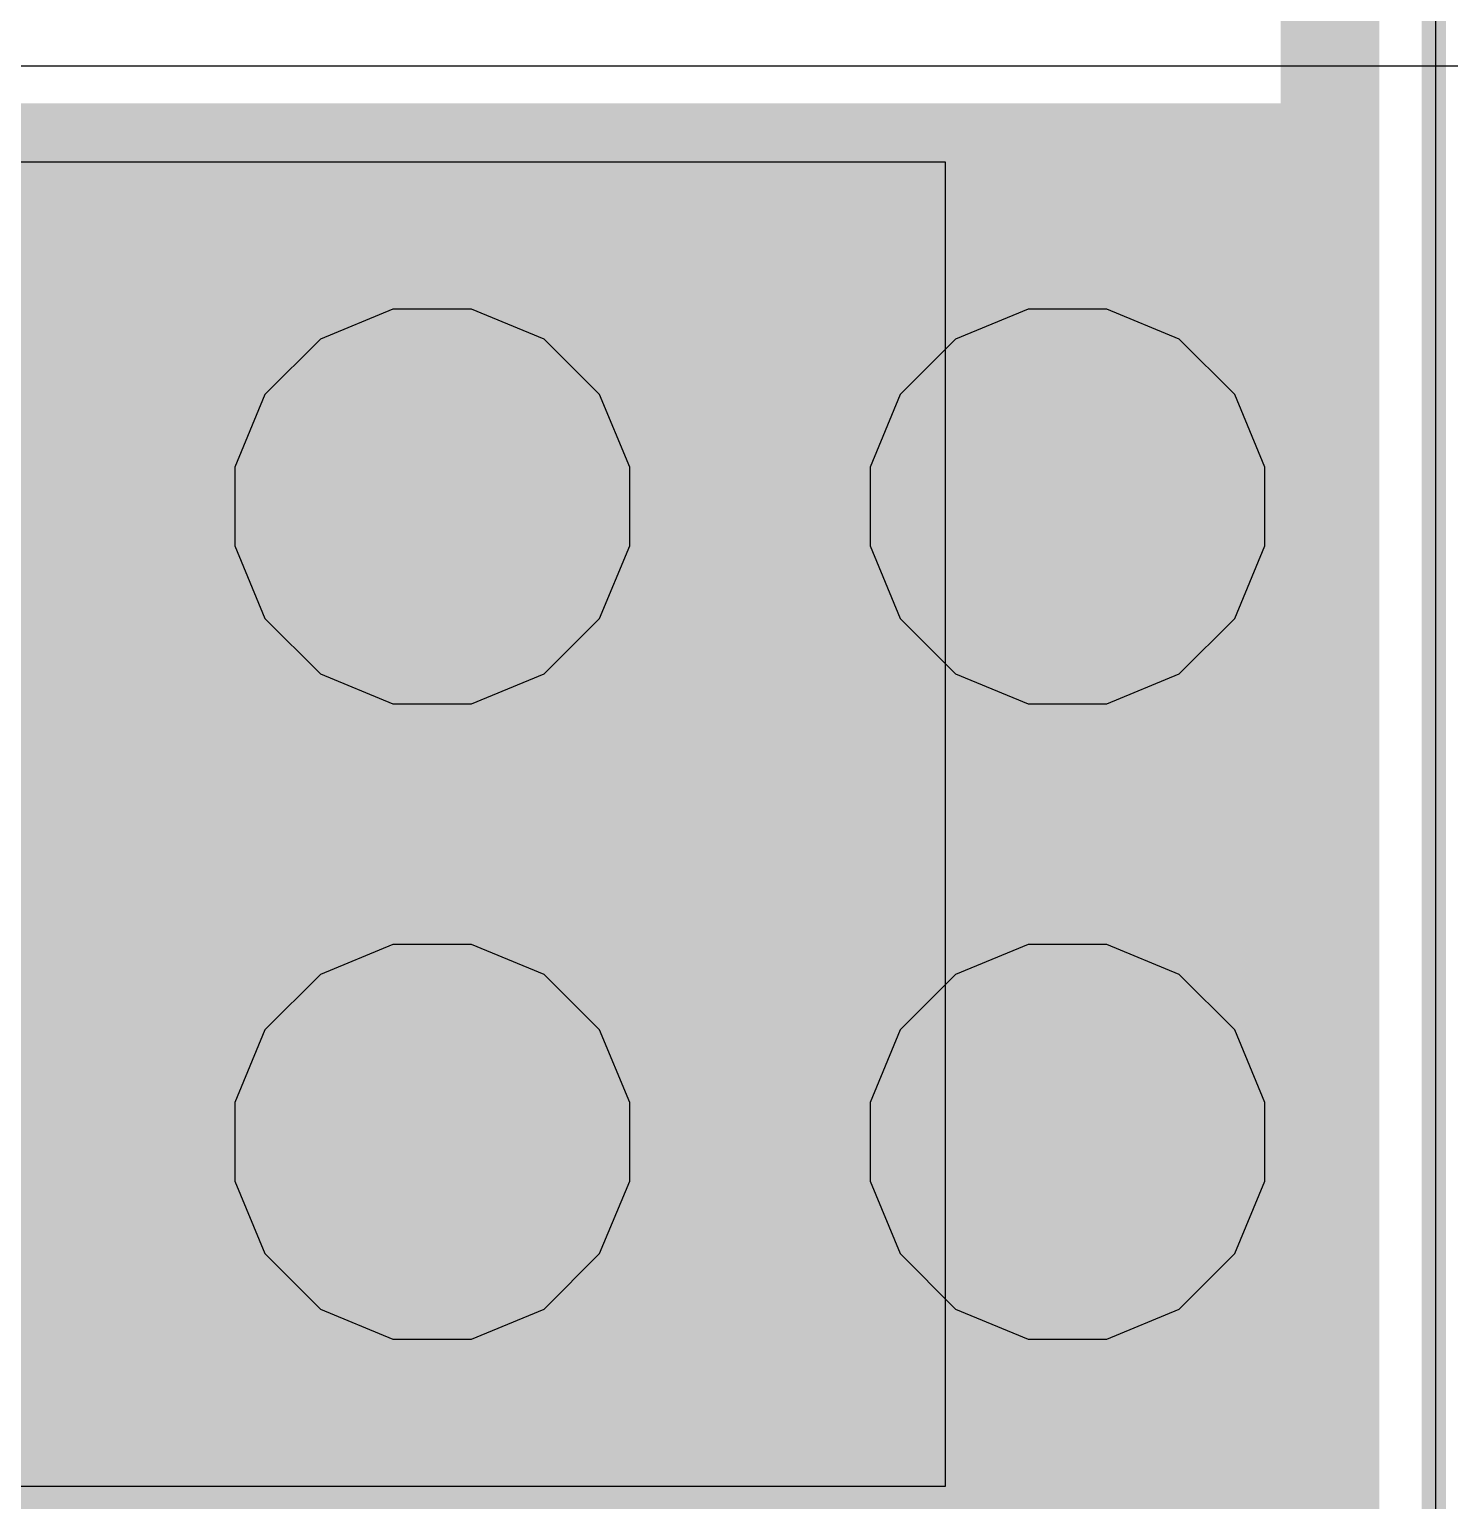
# Model space of a CAD drawing. Header units: inches. Extents: x -0.5 to 14, y -0.2 to 4.7.
# Drawn here: x 0.2917 to 0.4062, y 0.871 to 0.9895 of the extents above; entities that cross this region are included whole.
import ezdxf

# ---------------------------------------------------------------- set-up
doc = ezdxf.new("R2010")
doc.units = ezdxf.units.IN
doc.header["$MEASUREMENT"] = 0
for name, color, linetype in [('Bottom Layer', 5, 'Continuous'), ('Bottom Solder', 6, 'Continuous'), ('Drill Drawing', 1, 'Continuous'), ('GND', 16, 'Continuous'), ('Mechanical 13', 56, 'Continuous'), ('Mechanical 15', 56, 'Continuous'), ('Multi-Layer', 9, 'Continuous'), ('Pad Holes', 156, 'Continuous'), ('POWER', 76, 'Continuous'), ('Top Layer', 1, 'Continuous'), ('Top Overlay', 2, 'Continuous'), ('Top Paste', 8, 'Continuous'), ('Top Solder', 216, 'Continuous')]:
    doc.layers.add(name, color=color, linetype=linetype)

# ---------------------------------------------------------------- blocks, each defined once
blk = doc.blocks.new('VREG_LM5017MR_NOPB_30')
at = {"layer": 'Bottom Layer'}
h = blk.add_hatch(color=5, dxfattribs=at)
edge = h.paths.add_edge_path()
edge.add_arc((-0.02559, 0.07677), 0.00591, 0, 360)
h = blk.add_hatch(color=5, dxfattribs=at)
edge = h.paths.add_edge_path()
edge.add_arc((0.02559, 0.07677), 0.00591, 0, 360)
h = blk.add_hatch(color=5, dxfattribs=at)
edge = h.paths.add_edge_path()
edge.add_arc((-0.02559, 0.02559), 0.00591, 0, 360)
h = blk.add_hatch(color=5, dxfattribs=at)
edge = h.paths.add_edge_path()
edge.add_arc((0.02559, 0.02559), 0.00591, 0, 360)
at = {"layer": 'Bottom Solder'}
h = blk.add_hatch(color=6, dxfattribs=at)
edge = h.paths.add_edge_path()
edge.add_arc((-0.02559, 0.07677), 0.00991, 0, 360)
h = blk.add_hatch(color=6, dxfattribs=at)
edge = h.paths.add_edge_path()
edge.add_arc((0.02559, 0.07677), 0.00991, 0, 360)
h = blk.add_hatch(color=6, dxfattribs=at)
edge = h.paths.add_edge_path()
edge.add_arc((-0.02559, 0.02559), 0.00991, 0, 360)
h = blk.add_hatch(color=6, dxfattribs=at)
edge = h.paths.add_edge_path()
edge.add_arc((0.02559, 0.02559), 0.00991, 0, 360)
at = {"layer": 'GND'}
h = blk.add_hatch(color=16, dxfattribs=at)
edge = h.paths.add_edge_path()
edge.add_arc((-0.02559, 0.07677), 0.00591, 0, 360)
h = blk.add_hatch(color=16, dxfattribs=at)
edge = h.paths.add_edge_path()
edge.add_arc((0.02559, 0.07677), 0.00591, 0, 360)
h = blk.add_hatch(color=16, dxfattribs=at)
edge = h.paths.add_edge_path()
edge.add_arc((-0.02559, 0.02559), 0.00591, 0, 360)
h = blk.add_hatch(color=16, dxfattribs=at)
edge = h.paths.add_edge_path()
edge.add_arc((0.02559, 0.02559), 0.00591, 0, 360)
at = {"layer": 'Multi-Layer'}
h = blk.add_hatch(color=9, dxfattribs=at)
edge = h.paths.add_edge_path()
edge.add_arc((-0.02559, 0.07677), 0.00591, 0, 360)
h = blk.add_hatch(color=9, dxfattribs=at)
edge = h.paths.add_edge_path()
edge.add_arc((0.02559, 0.07677), 0.00591, 0, 360)
h = blk.add_hatch(color=9, dxfattribs=at)
edge = h.paths.add_edge_path()
edge.add_arc((-0.02559, 0.02559), 0.00591, 0, 360)
h = blk.add_hatch(color=9, dxfattribs=at)
edge = h.paths.add_edge_path()
edge.add_arc((0.02559, 0.02559), 0.00591, 0, 360)
at = {"layer": 'Pad Holes'}
h = blk.add_hatch(color=7, dxfattribs=at)
edge = h.paths.add_edge_path()
edge.add_arc((-0.02559, 0.07677), 0.00394, 0, 360)
h = blk.add_hatch(color=7, dxfattribs=at)
edge = h.paths.add_edge_path()
edge.add_arc((0.02559, 0.07677), 0.00394, 0, 360)
h = blk.add_hatch(color=7, dxfattribs=at)
edge = h.paths.add_edge_path()
edge.add_arc((-0.02559, 0.02559), 0.00394, 0, 360)
h = blk.add_hatch(color=7, dxfattribs=at)
edge = h.paths.add_edge_path()
edge.add_arc((0.02559, 0.02559), 0.00394, 0, 360)
at = {"layer": 'POWER'}
h = blk.add_hatch(color=76, dxfattribs=at)
edge = h.paths.add_edge_path()
edge.add_arc((-0.02559, 0.07677), 0.00591, 0, 360)
h = blk.add_hatch(color=76, dxfattribs=at)
edge = h.paths.add_edge_path()
edge.add_arc((0.02559, 0.07677), 0.00591, 0, 360)
h = blk.add_hatch(color=76, dxfattribs=at)
edge = h.paths.add_edge_path()
edge.add_arc((-0.02559, 0.02559), 0.00591, 0, 360)
h = blk.add_hatch(color=76, dxfattribs=at)
edge = h.paths.add_edge_path()
edge.add_arc((0.02559, 0.02559), 0.00591, 0, 360)
at = {"layer": 'Top Layer'}
blk.add_hatch(color=1, dxfattribs=at).paths.add_polyline_path([(-0.05807, 0.09646), (0.05807, 0.09646), (0.05807, -0.09646), (-0.05807, -0.09646)])
h = blk.add_hatch(color=1, dxfattribs=at)
edge = h.paths.add_edge_path()
edge.add_arc((-0.02559, 0.07677), 0.00591, 0, 360)
h = blk.add_hatch(color=1, dxfattribs=at)
edge = h.paths.add_edge_path()
edge.add_arc((0.02559, 0.07677), 0.00591, 0, 360)
h = blk.add_hatch(color=1, dxfattribs=at)
edge = h.paths.add_edge_path()
edge.add_arc((-0.02559, 0.02559), 0.00591, 0, 360)
h = blk.add_hatch(color=1, dxfattribs=at)
edge = h.paths.add_edge_path()
edge.add_arc((0.02559, 0.02559), 0.00591, 0, 360)
at = {"layer": 'Top Solder'}
h = blk.add_hatch(color=216, dxfattribs=at)
edge = h.paths.add_edge_path()
edge.add_arc((-0.02559, 0.07677), 0.00991, 0, 360)
h = blk.add_hatch(color=216, dxfattribs=at)
edge = h.paths.add_edge_path()
edge.add_arc((0.02559, 0.07677), 0.00991, 0, 360)
h = blk.add_hatch(color=216, dxfattribs=at)
edge = h.paths.add_edge_path()
edge.add_arc((-0.02559, 0.02559), 0.00991, 0, 360)
h = blk.add_hatch(color=216, dxfattribs=at)
edge = h.paths.add_edge_path()
edge.add_arc((0.02559, 0.02559), 0.00991, 0, 360)
at = {"layer": 'Mechanical 13'}
blk.add_lwpolyline([(0.07677, 0.09646, 0.005, 0.005, 0), (-0.07677, 0.09646, 0.005, 0.005, 0)], format="xyseb", dxfattribs=at)
at = {"layer": 'Mechanical 15'}
blk.add_lwpolyline([(0.14665, 0.1063, 0.00197, 0.00197, 0), (-0.14665, 0.1063, 0.00197, 0.00197, 0)], format="xyseb", dxfattribs=at)
at = {"layer": 'Top Overlay'}
blk.add_lwpolyline([(0.07677, 0.09941, 0.005, 0.005, 0), (-0.07677, 0.09941, 0.005, 0.005, 0)], format="xyseb", dxfattribs=at)
at = {"layer": 'Top Paste'}
for p, q in [((-0.05335, -0.06693), (-0.05335, 0.06693)), ((-0.05335, 0.06693), (0.05335, 0.06693)), ((0.05335, 0.06693), (0.05335, -0.06693))]:
    blk.add_line(p, q, dxfattribs=at)
at = {"layer": 'Top Solder'}
for p, q in [((-0.05335, -0.06693), (-0.05335, 0.06693)), ((-0.05335, 0.06693), (0.05335, 0.06693)), ((0.05335, 0.06693), (0.05335, -0.06693))]:
    blk.add_line(p, q, dxfattribs=at)

msp = doc.modelspace()

# ---------------------------------------------------------------- linework, layer by layer
at = {"layer": 'Bottom Layer'}
for p, q in [((0.12463, 0.98658), (0.44938, 0.98658)), ((0.32103, 0.96699), (0.31518, 0.96457)), ((0.32736, 0.96699), (0.32103, 0.96699)), ((0.3332, 0.96457), (0.32736, 0.96699)), ((0.37221, 0.96699), (0.36636, 0.96457)), ((0.37854, 0.96699), (0.37221, 0.96699)), ((0.38438, 0.96457), (0.37854, 0.96699)), ((0.31518, 0.96457), (0.31071, 0.9601)), ((0.33768, 0.9601), (0.3332, 0.96457)), ((0.36636, 0.96457), (0.36189, 0.9601)), ((0.38886, 0.9601), (0.38438, 0.96457)), ((0.31071, 0.9601), (0.30829, 0.95425)), ((0.3401, 0.95425), (0.33768, 0.9601)), ((0.36189, 0.9601), (0.35947, 0.95425)), ((0.39128, 0.95425), (0.38886, 0.9601)), ((0.30829, 0.95425), (0.30829, 0.94792)), ((0.3401, 0.94792), (0.3401, 0.95425)), ((0.35947, 0.95425), (0.35947, 0.94792)), ((0.39128, 0.94792), (0.39128, 0.95425)), ((0.30829, 0.94792), (0.31071, 0.94208)), ((0.33768, 0.94208), (0.3401, 0.94792)), ((0.35947, 0.94792), (0.36189, 0.94208)), ((0.38886, 0.94208), (0.39128, 0.94792)), ((0.31071, 0.94208), (0.31518, 0.9376)), ((0.3332, 0.9376), (0.33768, 0.94208)), ((0.36189, 0.94208), (0.36636, 0.9376)), ((0.38438, 0.9376), (0.38886, 0.94208)), ((0.31518, 0.9376), (0.32103, 0.93518)), ((0.32736, 0.93518), (0.3332, 0.9376)), ((0.36636, 0.9376), (0.37221, 0.93518)), ((0.37854, 0.93518), (0.38438, 0.9376)), ((0.32103, 0.93518), (0.32736, 0.93518)), ((0.37221, 0.93518), (0.37854, 0.93518)), ((0.32103, 0.91581), (0.31518, 0.91339)), ((0.32736, 0.91581), (0.32103, 0.91581)), ((0.3332, 0.91339), (0.32736, 0.91581)), ((0.37221, 0.91581), (0.36636, 0.91339)), ((0.37854, 0.91581), (0.37221, 0.91581)), ((0.38438, 0.91339), (0.37854, 0.91581)), ((0.31518, 0.91339), (0.31071, 0.90892)), ((0.33768, 0.90892), (0.3332, 0.91339)), ((0.36636, 0.91339), (0.36189, 0.90892)), ((0.38886, 0.90892), (0.38438, 0.91339)), ((0.31071, 0.90892), (0.30829, 0.90307)), ((0.3401, 0.90307), (0.33768, 0.90892)), ((0.36189, 0.90892), (0.35947, 0.90307)), ((0.39128, 0.90307), (0.38886, 0.90892)), ((0.30829, 0.90307), (0.30829, 0.89674)), ((0.3401, 0.89674), (0.3401, 0.90307)), ((0.35947, 0.90307), (0.35947, 0.89674)), ((0.39128, 0.89674), (0.39128, 0.90307)), ((0.30829, 0.89674), (0.31071, 0.8909)), ((0.33768, 0.8909), (0.3401, 0.89674)), ((0.35947, 0.89674), (0.36189, 0.8909)), ((0.38886, 0.8909), (0.39128, 0.89674)), ((0.31071, 0.8909), (0.31518, 0.88642)), ((0.3332, 0.88642), (0.33768, 0.8909)), ((0.36189, 0.8909), (0.36636, 0.88642)), ((0.38438, 0.88642), (0.38886, 0.8909)), ((0.31518, 0.88642), (0.32103, 0.884)), ((0.32736, 0.884), (0.3332, 0.88642)), ((0.36636, 0.88642), (0.37221, 0.884)), ((0.37854, 0.884), (0.38438, 0.88642)), ((0.32103, 0.884), (0.32736, 0.884)), ((0.37221, 0.884), (0.37854, 0.884))]:
    msp.add_line(p, q, dxfattribs=at)
at = {"layer": 'Drill Drawing'}
for points in [[(0.31419, 0.96109, 0.002, 0.002, 0), (0.33419, 0.96109, 0.002, 0.002, 0)], [(0.31419, 0.94109, 0.002, 0.002, 0), (0.31419, 0.96109, 0.002, 0.002, 0)], [(0.33419, 0.94109, 0.002, 0.002, 0), (0.33419, 0.96109, 0.002, 0.002, 0)], [(0.36537, 0.96109, 0.002, 0.002, 0), (0.38537, 0.96109, 0.002, 0.002, 0)], [(0.36537, 0.94109, 0.002, 0.002, 0), (0.36537, 0.96109, 0.002, 0.002, 0)], [(0.38537, 0.94109, 0.002, 0.002, 0), (0.38537, 0.96109, 0.002, 0.002, 0)], [(0.31819, 0.95709, 0.002, 0.002, 0), (0.33019, 0.95709, 0.002, 0.002, 0)], [(0.31819, 0.94509, 0.002, 0.002, 0), (0.31819, 0.95709, 0.002, 0.002, 0)], [(0.33019, 0.94509, 0.002, 0.002, 0), (0.33019, 0.95709, 0.002, 0.002, 0)], [(0.36937, 0.95709, 0.002, 0.002, 0), (0.38137, 0.95709, 0.002, 0.002, 0)], [(0.36937, 0.94509, 0.002, 0.002, 0), (0.36937, 0.95709, 0.002, 0.002, 0)], [(0.38137, 0.94509, 0.002, 0.002, 0), (0.38137, 0.95709, 0.002, 0.002, 0)], [(0.31819, 0.94509, 0.002, 0.002, 0), (0.33019, 0.94509, 0.002, 0.002, 0)], [(0.36937, 0.94509, 0.002, 0.002, 0), (0.38137, 0.94509, 0.002, 0.002, 0)], [(0.31419, 0.94109, 0.002, 0.002, 0), (0.33419, 0.94109, 0.002, 0.002, 0)], [(0.36537, 0.94109, 0.002, 0.002, 0), (0.38537, 0.94109, 0.002, 0.002, 0)], [(0.31419, 0.90991, 0.002, 0.002, 0), (0.33419, 0.90991, 0.002, 0.002, 0)], [(0.31419, 0.88991, 0.002, 0.002, 0), (0.31419, 0.90991, 0.002, 0.002, 0)], [(0.33419, 0.88991, 0.002, 0.002, 0), (0.33419, 0.90991, 0.002, 0.002, 0)], [(0.36537, 0.90991, 0.002, 0.002, 0), (0.38537, 0.90991, 0.002, 0.002, 0)], [(0.36537, 0.88991, 0.002, 0.002, 0), (0.36537, 0.90991, 0.002, 0.002, 0)], [(0.38537, 0.88991, 0.002, 0.002, 0), (0.38537, 0.90991, 0.002, 0.002, 0)], [(0.31819, 0.90591, 0.002, 0.002, 0), (0.33019, 0.90591, 0.002, 0.002, 0)], [(0.31819, 0.89391, 0.002, 0.002, 0), (0.31819, 0.90591, 0.002, 0.002, 0)], [(0.33019, 0.89391, 0.002, 0.002, 0), (0.33019, 0.90591, 0.002, 0.002, 0)], [(0.36937, 0.90591, 0.002, 0.002, 0), (0.38137, 0.90591, 0.002, 0.002, 0)], [(0.36937, 0.89391, 0.002, 0.002, 0), (0.36937, 0.90591, 0.002, 0.002, 0)], [(0.38137, 0.89391, 0.002, 0.002, 0), (0.38137, 0.90591, 0.002, 0.002, 0)], [(0.31819, 0.89391, 0.002, 0.002, 0), (0.33019, 0.89391, 0.002, 0.002, 0)], [(0.36937, 0.89391, 0.002, 0.002, 0), (0.38137, 0.89391, 0.002, 0.002, 0)], [(0.31419, 0.88991, 0.002, 0.002, 0), (0.33419, 0.88991, 0.002, 0.002, 0)], [(0.36537, 0.88991, 0.002, 0.002, 0), (0.38537, 0.88991, 0.002, 0.002, 0)]]:
    msp.add_lwpolyline(points, format="xyseb", dxfattribs=at)
for points in [[(0.31369, 0.96109, 0.001, 0.001, 1), (0.31469, 0.96109, 0.001, 0.001, 1)], [(0.31369, 0.96109, 0.001, 0.001, 1), (0.31469, 0.96109, 0.001, 0.001, 1)], [(0.33369, 0.96109, 0.001, 0.001, 1), (0.33469, 0.96109, 0.001, 0.001, 1)], [(0.33369, 0.96109, 0.001, 0.001, 1), (0.33469, 0.96109, 0.001, 0.001, 1)], [(0.36487, 0.96109, 0.001, 0.001, 1), (0.36587, 0.96109, 0.001, 0.001, 1)], [(0.36487, 0.96109, 0.001, 0.001, 1), (0.36587, 0.96109, 0.001, 0.001, 1)], [(0.38487, 0.96109, 0.001, 0.001, 1), (0.38587, 0.96109, 0.001, 0.001, 1)], [(0.38487, 0.96109, 0.001, 0.001, 1), (0.38587, 0.96109, 0.001, 0.001, 1)], [(0.31769, 0.95709, 0.001, 0.001, 1), (0.31869, 0.95709, 0.001, 0.001, 1)], [(0.31769, 0.95709, 0.001, 0.001, 1), (0.31869, 0.95709, 0.001, 0.001, 1)], [(0.32969, 0.95709, 0.001, 0.001, 1), (0.33069, 0.95709, 0.001, 0.001, 1)], [(0.32969, 0.95709, 0.001, 0.001, 1), (0.33069, 0.95709, 0.001, 0.001, 1)], [(0.36887, 0.95709, 0.001, 0.001, 1), (0.36987, 0.95709, 0.001, 0.001, 1)], [(0.36887, 0.95709, 0.001, 0.001, 1), (0.36987, 0.95709, 0.001, 0.001, 1)], [(0.38087, 0.95709, 0.001, 0.001, 1), (0.38187, 0.95709, 0.001, 0.001, 1)], [(0.38087, 0.95709, 0.001, 0.001, 1), (0.38187, 0.95709, 0.001, 0.001, 1)], [(0.31769, 0.94509, 0.001, 0.001, 1), (0.31869, 0.94509, 0.001, 0.001, 1)], [(0.31769, 0.94509, 0.001, 0.001, 1), (0.31869, 0.94509, 0.001, 0.001, 1)], [(0.32969, 0.94509, 0.001, 0.001, 1), (0.33069, 0.94509, 0.001, 0.001, 1)], [(0.32969, 0.94509, 0.001, 0.001, 1), (0.33069, 0.94509, 0.001, 0.001, 1)], [(0.36887, 0.94509, 0.001, 0.001, 1), (0.36987, 0.94509, 0.001, 0.001, 1)], [(0.36887, 0.94509, 0.001, 0.001, 1), (0.36987, 0.94509, 0.001, 0.001, 1)], [(0.38087, 0.94509, 0.001, 0.001, 1), (0.38187, 0.94509, 0.001, 0.001, 1)], [(0.38087, 0.94509, 0.001, 0.001, 1), (0.38187, 0.94509, 0.001, 0.001, 1)], [(0.31369, 0.94109, 0.001, 0.001, 1), (0.31469, 0.94109, 0.001, 0.001, 1)], [(0.31369, 0.94109, 0.001, 0.001, 1), (0.31469, 0.94109, 0.001, 0.001, 1)], [(0.33369, 0.94109, 0.001, 0.001, 1), (0.33469, 0.94109, 0.001, 0.001, 1)], [(0.33369, 0.94109, 0.001, 0.001, 1), (0.33469, 0.94109, 0.001, 0.001, 1)], [(0.36487, 0.94109, 0.001, 0.001, 1), (0.36587, 0.94109, 0.001, 0.001, 1)], [(0.36487, 0.94109, 0.001, 0.001, 1), (0.36587, 0.94109, 0.001, 0.001, 1)], [(0.38487, 0.94109, 0.001, 0.001, 1), (0.38587, 0.94109, 0.001, 0.001, 1)], [(0.38487, 0.94109, 0.001, 0.001, 1), (0.38587, 0.94109, 0.001, 0.001, 1)], [(0.31369, 0.90991, 0.001, 0.001, 1), (0.31469, 0.90991, 0.001, 0.001, 1)], [(0.31369, 0.90991, 0.001, 0.001, 1), (0.31469, 0.90991, 0.001, 0.001, 1)], [(0.33369, 0.90991, 0.001, 0.001, 1), (0.33469, 0.90991, 0.001, 0.001, 1)], [(0.33369, 0.90991, 0.001, 0.001, 1), (0.33469, 0.90991, 0.001, 0.001, 1)], [(0.36487, 0.90991, 0.001, 0.001, 1), (0.36587, 0.90991, 0.001, 0.001, 1)], [(0.36487, 0.90991, 0.001, 0.001, 1), (0.36587, 0.90991, 0.001, 0.001, 1)], [(0.38487, 0.90991, 0.001, 0.001, 1), (0.38587, 0.90991, 0.001, 0.001, 1)], [(0.38487, 0.90991, 0.001, 0.001, 1), (0.38587, 0.90991, 0.001, 0.001, 1)], [(0.31769, 0.90591, 0.001, 0.001, 1), (0.31869, 0.90591, 0.001, 0.001, 1)], [(0.31769, 0.90591, 0.001, 0.001, 1), (0.31869, 0.90591, 0.001, 0.001, 1)], [(0.32969, 0.90591, 0.001, 0.001, 1), (0.33069, 0.90591, 0.001, 0.001, 1)], [(0.32969, 0.90591, 0.001, 0.001, 1), (0.33069, 0.90591, 0.001, 0.001, 1)], [(0.36887, 0.90591, 0.001, 0.001, 1), (0.36987, 0.90591, 0.001, 0.001, 1)], [(0.36887, 0.90591, 0.001, 0.001, 1), (0.36987, 0.90591, 0.001, 0.001, 1)], [(0.38087, 0.90591, 0.001, 0.001, 1), (0.38187, 0.90591, 0.001, 0.001, 1)], [(0.38087, 0.90591, 0.001, 0.001, 1), (0.38187, 0.90591, 0.001, 0.001, 1)], [(0.31769, 0.89391, 0.001, 0.001, 1), (0.31869, 0.89391, 0.001, 0.001, 1)], [(0.31769, 0.89391, 0.001, 0.001, 1), (0.31869, 0.89391, 0.001, 0.001, 1)], [(0.32969, 0.89391, 0.001, 0.001, 1), (0.33069, 0.89391, 0.001, 0.001, 1)], [(0.32969, 0.89391, 0.001, 0.001, 1), (0.33069, 0.89391, 0.001, 0.001, 1)], [(0.36887, 0.89391, 0.001, 0.001, 1), (0.36987, 0.89391, 0.001, 0.001, 1)], [(0.36887, 0.89391, 0.001, 0.001, 1), (0.36987, 0.89391, 0.001, 0.001, 1)], [(0.38087, 0.89391, 0.001, 0.001, 1), (0.38187, 0.89391, 0.001, 0.001, 1)], [(0.38087, 0.89391, 0.001, 0.001, 1), (0.38187, 0.89391, 0.001, 0.001, 1)], [(0.31369, 0.88991, 0.001, 0.001, 1), (0.31469, 0.88991, 0.001, 0.001, 1)], [(0.31369, 0.88991, 0.001, 0.001, 1), (0.31469, 0.88991, 0.001, 0.001, 1)], [(0.33369, 0.88991, 0.001, 0.001, 1), (0.33469, 0.88991, 0.001, 0.001, 1)], [(0.33369, 0.88991, 0.001, 0.001, 1), (0.33469, 0.88991, 0.001, 0.001, 1)], [(0.36487, 0.88991, 0.001, 0.001, 1), (0.36587, 0.88991, 0.001, 0.001, 1)], [(0.36487, 0.88991, 0.001, 0.001, 1), (0.36587, 0.88991, 0.001, 0.001, 1)], [(0.38487, 0.88991, 0.001, 0.001, 1), (0.38587, 0.88991, 0.001, 0.001, 1)], [(0.38487, 0.88991, 0.001, 0.001, 1), (0.38587, 0.88991, 0.001, 0.001, 1)]]:
    msp.add_lwpolyline(points, format="xyseb", close=True, dxfattribs=at)
at = {"layer": 'GND'}
for p, q in [((0.32103, 0.96699), (0.31518, 0.96457)), ((0.32736, 0.96699), (0.32103, 0.96699)), ((0.3332, 0.96457), (0.32736, 0.96699)), ((0.37221, 0.96699), (0.36636, 0.96457)), ((0.37854, 0.96699), (0.37221, 0.96699)), ((0.38438, 0.96457), (0.37854, 0.96699)), ((0.31518, 0.96457), (0.31071, 0.9601)), ((0.33768, 0.9601), (0.3332, 0.96457)), ((0.36636, 0.96457), (0.36189, 0.9601)), ((0.38886, 0.9601), (0.38438, 0.96457)), ((0.31071, 0.9601), (0.30829, 0.95425)), ((0.3401, 0.95425), (0.33768, 0.9601)), ((0.36189, 0.9601), (0.35947, 0.95425)), ((0.39128, 0.95425), (0.38886, 0.9601)), ((0.30829, 0.95425), (0.30829, 0.94792)), ((0.3401, 0.94792), (0.3401, 0.95425)), ((0.35947, 0.95425), (0.35947, 0.94792)), ((0.39128, 0.94792), (0.39128, 0.95425)), ((0.30829, 0.94792), (0.31071, 0.94208)), ((0.33768, 0.94208), (0.3401, 0.94792)), ((0.35947, 0.94792), (0.36189, 0.94208)), ((0.38886, 0.94208), (0.39128, 0.94792)), ((0.31071, 0.94208), (0.31518, 0.9376)), ((0.3332, 0.9376), (0.33768, 0.94208)), ((0.36189, 0.94208), (0.36636, 0.9376)), ((0.38438, 0.9376), (0.38886, 0.94208)), ((0.31518, 0.9376), (0.32103, 0.93518)), ((0.32736, 0.93518), (0.3332, 0.9376)), ((0.36636, 0.9376), (0.37221, 0.93518)), ((0.37854, 0.93518), (0.38438, 0.9376)), ((0.32103, 0.93518), (0.32736, 0.93518)), ((0.37221, 0.93518), (0.37854, 0.93518)), ((0.32103, 0.91581), (0.31518, 0.91339)), ((0.32736, 0.91581), (0.32103, 0.91581)), ((0.3332, 0.91339), (0.32736, 0.91581)), ((0.37221, 0.91581), (0.36636, 0.91339)), ((0.37854, 0.91581), (0.37221, 0.91581)), ((0.38438, 0.91339), (0.37854, 0.91581)), ((0.31518, 0.91339), (0.31071, 0.90892)), ((0.33768, 0.90892), (0.3332, 0.91339)), ((0.36636, 0.91339), (0.36189, 0.90892)), ((0.38886, 0.90892), (0.38438, 0.91339)), ((0.31071, 0.90892), (0.30829, 0.90307)), ((0.3401, 0.90307), (0.33768, 0.90892)), ((0.36189, 0.90892), (0.35947, 0.90307)), ((0.39128, 0.90307), (0.38886, 0.90892)), ((0.30829, 0.90307), (0.30829, 0.89674)), ((0.3401, 0.89674), (0.3401, 0.90307)), ((0.35947, 0.90307), (0.35947, 0.89674)), ((0.39128, 0.89674), (0.39128, 0.90307)), ((0.30829, 0.89674), (0.31071, 0.8909)), ((0.33768, 0.8909), (0.3401, 0.89674)), ((0.35947, 0.89674), (0.36189, 0.8909)), ((0.38886, 0.8909), (0.39128, 0.89674)), ((0.31071, 0.8909), (0.31518, 0.88642)), ((0.3332, 0.88642), (0.33768, 0.8909)), ((0.36189, 0.8909), (0.36636, 0.88642)), ((0.38438, 0.88642), (0.38886, 0.8909)), ((0.31518, 0.88642), (0.32103, 0.884)), ((0.32736, 0.884), (0.3332, 0.88642)), ((0.36636, 0.88642), (0.37221, 0.884)), ((0.37854, 0.884), (0.38438, 0.88642)), ((0.32103, 0.884), (0.32736, 0.884)), ((0.37221, 0.884), (0.37854, 0.884))]:
    msp.add_line(p, q, dxfattribs=at)
at = {"layer": 'POWER'}
for p, q in [((0.32103, 0.96699), (0.31518, 0.96457)), ((0.32736, 0.96699), (0.32103, 0.96699)), ((0.3332, 0.96457), (0.32736, 0.96699)), ((0.37221, 0.96699), (0.36636, 0.96457)), ((0.37854, 0.96699), (0.37221, 0.96699)), ((0.38438, 0.96457), (0.37854, 0.96699)), ((0.31518, 0.96457), (0.31071, 0.9601)), ((0.33768, 0.9601), (0.3332, 0.96457)), ((0.36636, 0.96457), (0.36189, 0.9601)), ((0.38886, 0.9601), (0.38438, 0.96457)), ((0.31071, 0.9601), (0.30829, 0.95425)), ((0.3401, 0.95425), (0.33768, 0.9601)), ((0.36189, 0.9601), (0.35947, 0.95425)), ((0.39128, 0.95425), (0.38886, 0.9601)), ((0.30829, 0.95425), (0.30829, 0.94792)), ((0.3401, 0.94792), (0.3401, 0.95425)), ((0.35947, 0.95425), (0.35947, 0.94792)), ((0.39128, 0.94792), (0.39128, 0.95425)), ((0.30829, 0.94792), (0.31071, 0.94208)), ((0.33768, 0.94208), (0.3401, 0.94792)), ((0.35947, 0.94792), (0.36189, 0.94208)), ((0.38886, 0.94208), (0.39128, 0.94792)), ((0.31071, 0.94208), (0.31518, 0.9376)), ((0.3332, 0.9376), (0.33768, 0.94208)), ((0.36189, 0.94208), (0.36636, 0.9376)), ((0.38438, 0.9376), (0.38886, 0.94208)), ((0.31518, 0.9376), (0.32103, 0.93518)), ((0.32736, 0.93518), (0.3332, 0.9376)), ((0.36636, 0.9376), (0.37221, 0.93518)), ((0.37854, 0.93518), (0.38438, 0.9376)), ((0.32103, 0.93518), (0.32736, 0.93518)), ((0.37221, 0.93518), (0.37854, 0.93518)), ((0.32103, 0.91581), (0.31518, 0.91339)), ((0.32736, 0.91581), (0.32103, 0.91581)), ((0.3332, 0.91339), (0.32736, 0.91581)), ((0.37221, 0.91581), (0.36636, 0.91339)), ((0.37854, 0.91581), (0.37221, 0.91581)), ((0.38438, 0.91339), (0.37854, 0.91581)), ((0.31518, 0.91339), (0.31071, 0.90892)), ((0.33768, 0.90892), (0.3332, 0.91339)), ((0.36636, 0.91339), (0.36189, 0.90892)), ((0.38886, 0.90892), (0.38438, 0.91339)), ((0.31071, 0.90892), (0.30829, 0.90307)), ((0.3401, 0.90307), (0.33768, 0.90892)), ((0.36189, 0.90892), (0.35947, 0.90307)), ((0.39128, 0.90307), (0.38886, 0.90892)), ((0.30829, 0.90307), (0.30829, 0.89674)), ((0.3401, 0.89674), (0.3401, 0.90307)), ((0.35947, 0.90307), (0.35947, 0.89674)), ((0.39128, 0.89674), (0.39128, 0.90307)), ((0.30829, 0.89674), (0.31071, 0.8909)), ((0.33768, 0.8909), (0.3401, 0.89674)), ((0.35947, 0.89674), (0.36189, 0.8909)), ((0.38886, 0.8909), (0.39128, 0.89674)), ((0.31071, 0.8909), (0.31518, 0.88642)), ((0.3332, 0.88642), (0.33768, 0.8909)), ((0.36189, 0.8909), (0.36636, 0.88642)), ((0.38438, 0.88642), (0.38886, 0.8909)), ((0.31518, 0.88642), (0.32103, 0.884)), ((0.32736, 0.884), (0.3332, 0.88642)), ((0.36636, 0.88642), (0.37221, 0.884)), ((0.37854, 0.884), (0.38438, 0.88642)), ((0.32103, 0.884), (0.32736, 0.884)), ((0.37221, 0.884), (0.37854, 0.884))]:
    msp.add_line(p, q, dxfattribs=at)
at = {"layer": 'Top Layer'}
msp.add_line((0.40506, 0.85743), (0.40506, 0.99357), dxfattribs=at)

# ---------------------------------------------------------------- block references
at = {"rotation": 270}
msp.add_blockref('VREG_LM5017MR_NOPB_30', (0.2986, 0.9255), dxfattribs=at)

doc.saveas('drawing.dxf')
